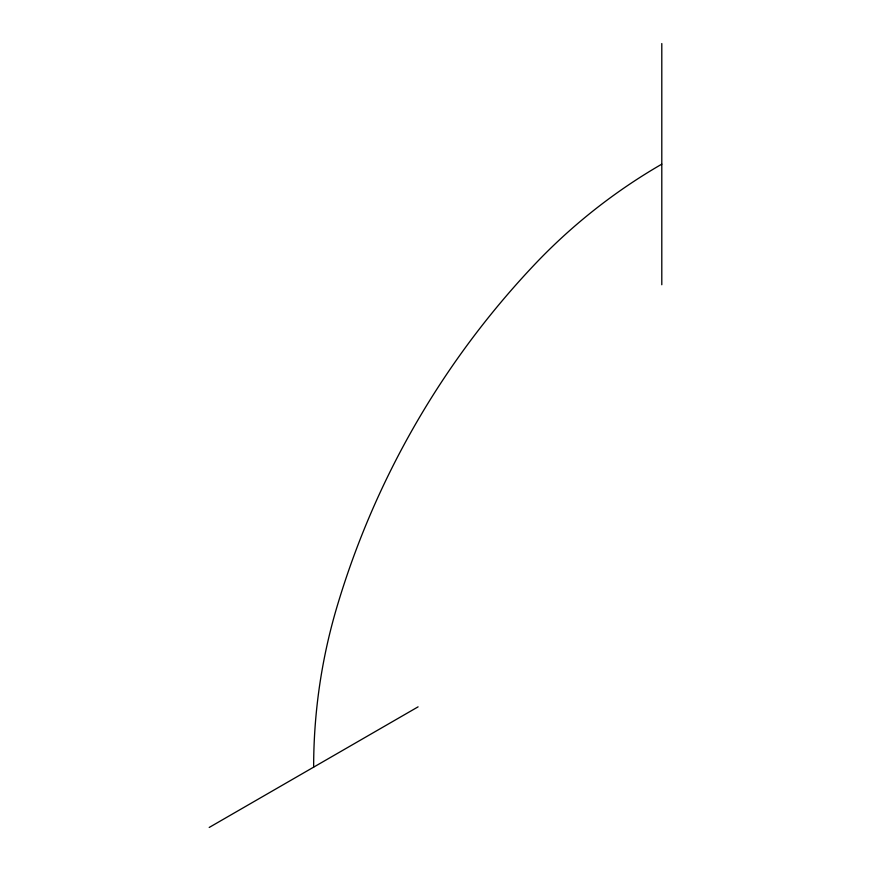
<?xml version="1.0" encoding="UTF-8"?>
<svg xmlns="http://www.w3.org/2000/svg" width="871" height="871" viewBox="0 0 871 871"><rect width="100%" height="100%" fill="white"/><g stroke="black" fill="none" stroke-linecap="round" stroke-linejoin="round"><path stroke-width="1.31" d="M209.203 827.45L418.091 706.849M661.797 43.55L661.797 284.752M661.797 164.151A562.622 562.622 0 0 0 534.652 264.468A849.965 849.965 0 0 0 336.957 606.88A562.622 562.622 0 0 0 313.647 767.155"/></g></svg>
